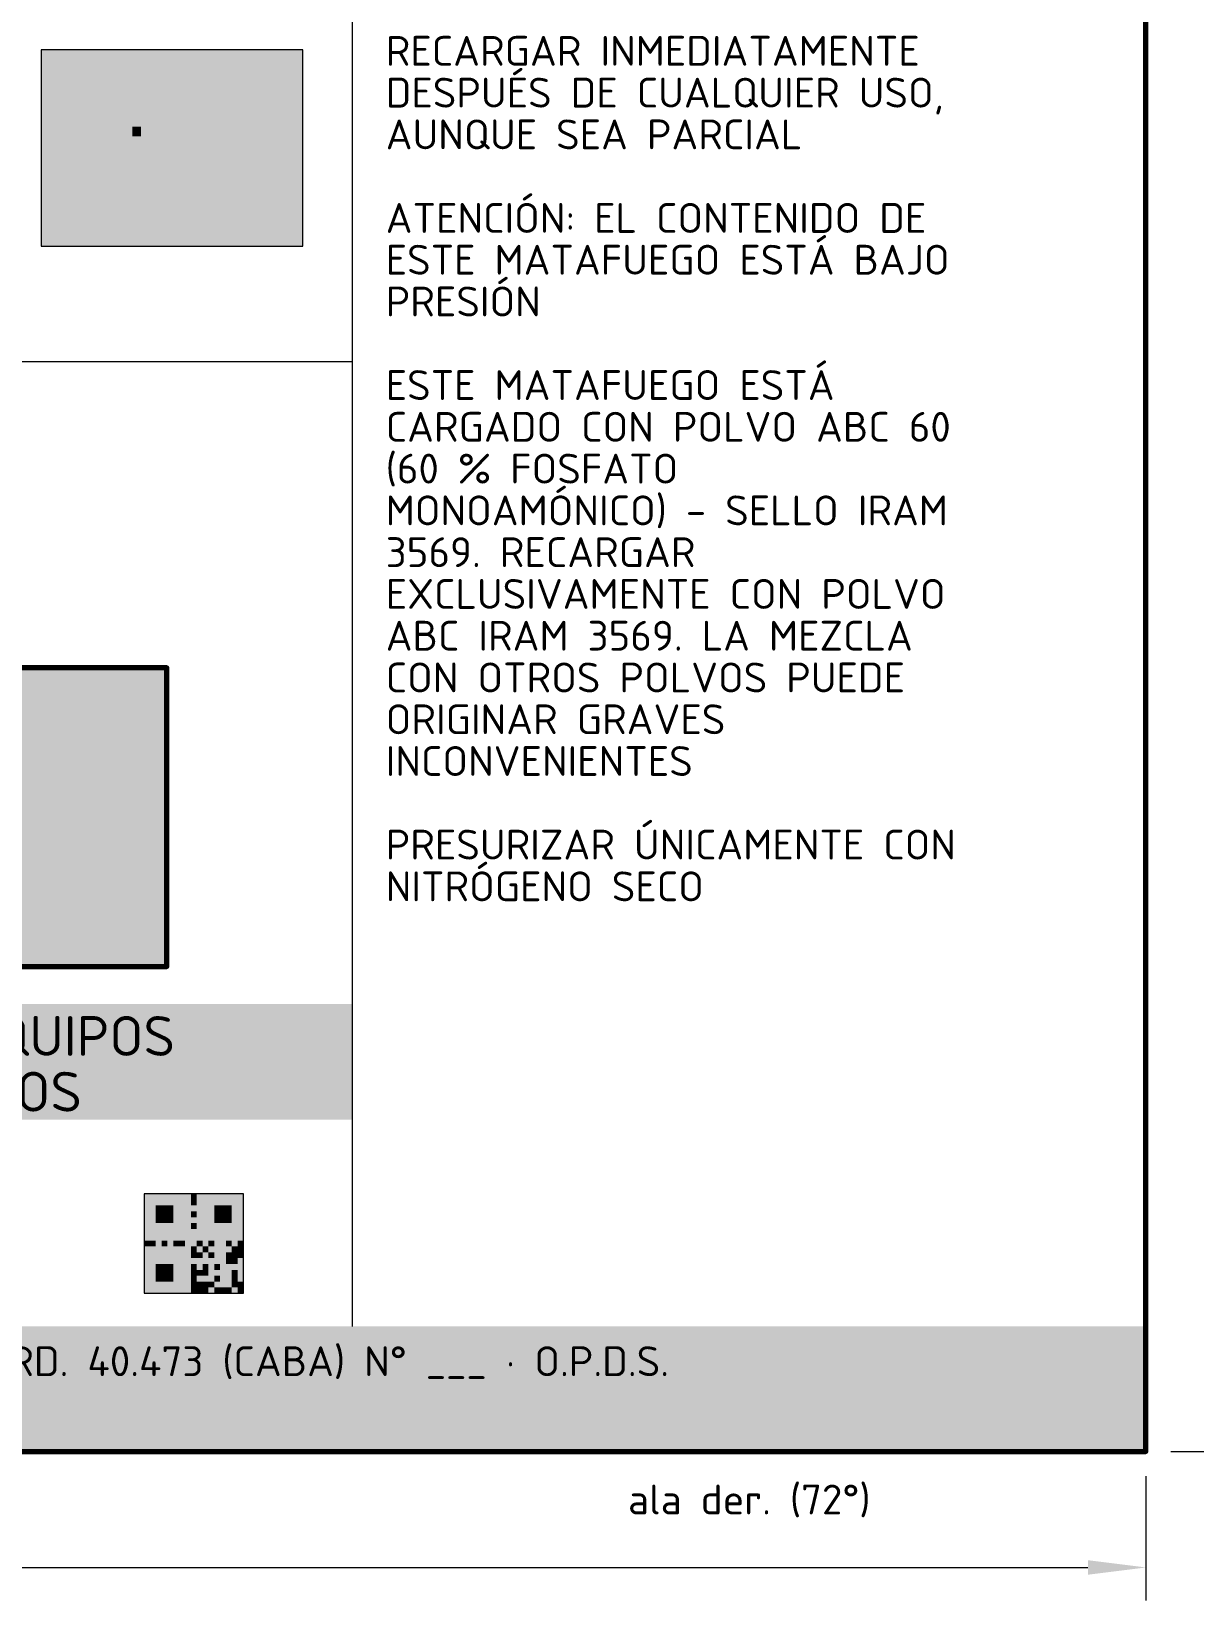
# Model space of a CAD drawing. Header units: millimetres. Extents: x 0 to 2208, y 0 to 420.
# Drawn here: x 1804.5 to 1874.7, y 221.2 to 315.8 of the extents above; entities that cross this region are included whole.
import ezdxf
from ezdxf.enums import TextEntityAlignment as Align

# ---------------------------------------------------------------- set-up
doc = ezdxf.new("R2010")
doc.units = ezdxf.units.MM
for name, color, linetype, lineweight in [('01-VISIBLE', 7, 'CONTINUOUS', 70), ('04-COTA', 3, 'CONTINUOUS', 18), ('08-FINA', 5, 'CONTINUOUS', 18), ('13-GRAFICA', 30, 'CONTINUOUS', 18)]:
    doc.layers.add(name, color=color, linetype=linetype, lineweight=lineweight)
doc.styles.add('ISO3098', font='isocpeur.ttf')
doc.dimstyles.new('FLAMA-IRAM', dxfattribs={"dimtxt": 3.5, "dimasz": 3.5, "dimexe": 2, "dimexo": 1.5, "dimgap": 1, "dimtad": 1, "dimdec": 1, "dimtxsty": 'ISO3098', "dimblk": 'IRAM_FLECHA', "dimblk1": 'IRAM_FLECHA', "dimblk2": 'IRAM_FLECHA', "dimcen": 2.5, "dimclrd": 256, "dimclre": 256, "dimclrt": 256, "dimazin": 3, "dimtfac": 1, "dimtmove": 0, "dimatfit": 3, "dimlwd": 18, "dimlwe": 18})

# ---------------------------------------------------------------- blocks, each defined once
blk = doc.blocks.new('IRAM_FLECHA')
blk.add_solid([(0, 0), (-1, 0.125), (-1, -0.125)])

msp = doc.modelspace()

# ---------------------------------------------------------------- hatches: boundary and pattern name
at = {"layer": '13-GRAFICA', "true_color": 0xffffff}
h = msp.add_hatch(color=7, dxfattribs=at)
h.dxf.hatch_style = 1
h.paths.add_polyline_path([(1820.908, 302.881), (1820.908, 314.728), (1805.112, 314.728), (1805.112, 302.881)])
at = {"layer": '13-GRAFICA', "true_color": 0x191919}
h = msp.add_hatch(color=7, dxfattribs=at)
h.dxf.hatch_style = 1
h.paths.add_polyline_path([(1808.709, 304.095), (1808.71, 304.058), (1808.707, 304.022), (1808.701, 303.987), (1808.692, 303.952), (1808.679, 303.918), (1808.663, 303.885), (1808.644, 303.854), (1808.621, 303.826), (1808.597, 303.799), (1808.569, 303.775), (1808.54, 303.754), (1808.508, 303.736), (1808.475, 303.721), (1808.441, 303.71), (1808.405, 303.702), (1808.369, 303.697), (1808.333, 303.696), (1808.297, 303.698), (1808.261, 303.704), (1808.226, 303.714), (1808.192, 303.727), (1808.16, 303.743), (1808.129, 303.762), (1808.1, 303.784), (1808.074, 303.809), (1808.05, 303.837), (1808.029, 303.866), (1808.011, 303.898), (1807.996, 303.931), (1807.985, 303.965), (1807.186, 306.792), (1806.576, 303.987), (1806.567, 303.952), (1806.554, 303.918), (1806.538, 303.886), (1806.519, 303.855), (1806.496, 303.826), (1806.472, 303.8), (1806.444, 303.776), (1806.415, 303.755), (1806.383, 303.737), (1806.35, 303.722), (1806.316, 303.71), (1806.281, 303.702), (1806.245, 303.697), (1806.208, 303.696), (1806.172, 303.698), (1806.136, 303.704), (1806.101, 303.714), (1806.067, 303.727), (1806.035, 303.743), (1806.004, 303.762), (1805.975, 303.784), (1805.949, 303.809), (1805.925, 303.836), (1805.904, 303.866), (1805.886, 303.897), (1805.871, 303.93), (1805.859, 303.965), (1805.851, 304), (1805.847, 304.036), (1805.845, 304.072), (1805.848, 304.108), (1805.854, 304.144), (1806.704, 308.054), (1806.701, 308.059), (1806.677, 308.103), (1806.659, 308.15), (1806.645, 308.198), (1806.636, 308.247), (1806.631, 308.296), (1806.632, 308.346), (1806.816, 311.488), (1806.822, 311.538), (1806.832, 311.586), (1806.847, 311.634), (1806.866, 311.68), (1806.89, 311.724), (1806.919, 311.765), (1806.951, 311.803), (1806.986, 311.838), (1807.025, 311.869), (1807.067, 311.897), (1807.111, 311.92), (1807.113, 311.92), (1807.078, 311.952), (1807.03, 312.006), (1806.986, 312.064), (1806.949, 312.126), (1806.918, 312.192), (1806.894, 312.26), (1806.876, 312.33), (1806.865, 312.402), (1806.862, 312.475), (1806.865, 312.547), (1806.876, 312.619), (1806.894, 312.689), (1806.918, 312.757), (1806.949, 312.823), (1806.986, 312.885), (1807.03, 312.944), (1807.078, 312.997), (1807.132, 313.046), (1807.19, 313.089), (1807.253, 313.127), (1807.318, 313.158), (1807.386, 313.182), (1807.457, 313.2), (1807.529, 313.21), (1807.601, 313.214), (1807.673, 313.21), (1807.745, 313.2), (1807.816, 313.182), (1807.884, 313.158), (1807.95, 313.127), (1808.012, 313.089), (1808.07, 313.046), (1808.124, 312.997), (1808.172, 312.944), (1808.216, 312.885), (1808.253, 312.823), (1808.284, 312.757), (1808.308, 312.689), (1808.326, 312.619), (1808.337, 312.547), (1808.34, 312.475), (1808.337, 312.402), (1808.326, 312.33), (1808.308, 312.26), (1808.284, 312.192), (1808.253, 312.126), (1808.216, 312.064), (1808.172, 312.006), (1808.124, 311.952), (1808.07, 311.903), (1808.012, 311.86), (1807.95, 311.823), (1807.884, 311.792), (1807.816, 311.767), (1807.745, 311.75), (1807.74, 311.749), (1807.762, 311.715), (1807.785, 311.671), (1807.804, 311.625), (1807.818, 311.577), (1807.827, 311.528), (1807.832, 311.478), (1807.831, 311.428), (1807.79, 310.731), (1808.652, 309.538), (1809.78, 309.7), (1809.807, 309.702), (1809.834, 309.702), (1809.861, 309.699), (1809.888, 309.694), (1809.914, 309.686), (1809.939, 309.675), (1809.963, 309.662), (1809.985, 309.647), (1810.006, 309.63), (1810.025, 309.61), (1810.042, 309.589), (1810.057, 309.566), (1810.07, 309.542), (1810.08, 309.517), (1810.088, 309.491), (1810.093, 309.464), (1810.096, 309.437), (1810.096, 309.41), (1810.093, 309.383), (1810.087, 309.356), (1810.079, 309.33), (1810.069, 309.305), (1810.056, 309.281), (1810.041, 309.259), (1810.023, 309.238), (1810.004, 309.219), (1809.983, 309.202), (1809.96, 309.187), (1809.936, 309.174), (1809.911, 309.164), (1809.885, 309.156), (1809.858, 309.151), (1808.564, 308.966), (1808.537, 308.963), (1808.51, 308.964), (1808.482, 308.966), (1808.456, 308.972), (1808.429, 308.98), (1808.404, 308.991), (1808.38, 309.004), (1808.358, 309.019), (1808.337, 309.037), (1808.317, 309.057), (1808.3, 309.078), (1807.739, 309.856), (1807.646, 308.286), (1807.641, 308.237), (1807.631, 308.188), (1807.616, 308.14), (1807.596, 308.095), (1807.589, 308.082), (1808.696, 304.166), (1808.704, 304.131)])
h = msp.add_hatch(color=7, dxfattribs=at)
h.dxf.hatch_style = 1
h.paths.add_polyline_path([(1812.145, 310.593), (1812.155, 310.593), (1812.166, 310.593), (1812.176, 310.592), (1812.186, 310.589), (1812.196, 310.586), (1812.206, 310.582), (1812.215, 310.576), (1812.223, 310.57), (1812.231, 310.563), (1812.239, 310.556), (1812.245, 310.548), (1812.25, 310.539), (1812.255, 310.529), (1812.259, 310.52), (1812.262, 310.509), (1812.263, 310.499), (1812.264, 310.489), (1812.264, 310.478), (1812.262, 310.468), (1812.26, 310.458), (1812.257, 310.448), (1812.252, 310.438), (1812.247, 310.429), (1812.241, 310.421), (1812.234, 310.413), (1812.227, 310.406), (1812.218, 310.399), (1812.209, 310.394), (1812.2, 310.389), (1812.19, 310.385), (1812.18, 310.382), (1810.815, 310.084), (1810.805, 310.082), (1810.795, 310.081), (1810.784, 310.082), (1810.774, 310.083), (1810.764, 310.085), (1810.754, 310.089), (1810.744, 310.093), (1810.735, 310.098), (1810.727, 310.104), (1810.719, 310.111), (1810.712, 310.119), (1810.705, 310.127), (1810.7, 310.136), (1810.695, 310.145), (1810.691, 310.155), (1810.688, 310.165), (1810.687, 310.176), (1810.686, 310.186), (1810.686, 310.197), (1810.688, 310.207), (1810.69, 310.217), (1810.693, 310.227), (1810.698, 310.237), (1810.703, 310.246), (1810.709, 310.254), (1810.716, 310.262), (1810.723, 310.269), (1810.732, 310.276), (1810.741, 310.281), (1810.75, 310.286), (1810.76, 310.29), (1810.77, 310.292), (1812.135, 310.591)])
at = {"layer": '13-GRAFICA', "true_color": 0xb21820}
h = msp.add_hatch(color=7, dxfattribs=at)
h.dxf.hatch_style = 1
h.paths.add_polyline_path([(1810.153, 306.435), (1810.153, 309.079), (1810.156, 309.129), (1810.167, 309.178), (1810.184, 309.227), (1810.208, 309.273), (1810.238, 309.318), (1810.275, 309.361), (1810.317, 309.401), (1810.365, 309.438), (1810.418, 309.472), (1810.475, 309.501), (1810.536, 309.527), (1810.6, 309.548), (1810.667, 309.565), (1810.736, 309.577), (1810.807, 309.584), (1810.878, 309.587), (1810.949, 309.584), (1811.019, 309.577), (1811.088, 309.565), (1811.155, 309.548), (1811.22, 309.527), (1811.281, 309.501), (1811.338, 309.472), (1811.391, 309.438), (1811.438, 309.401), (1811.481, 309.361), (1811.517, 309.318), (1811.548, 309.273), (1811.572, 309.227), (1811.589, 309.178), (1811.599, 309.129), (1811.603, 309.079), (1811.603, 306.435)])
at = {"layer": '13-GRAFICA', "true_color": 0xcba23e}
h = msp.add_hatch(color=7, dxfattribs=at)
h.dxf.hatch_style = 1
h.paths.add_polyline_path([(1810.622, 309.506), (1810.622, 310.103), (1811.134, 310.103), (1811.134, 309.506)])
at = {"layer": '13-GRAFICA', "true_color": 0x191919}
h = msp.add_hatch(color=7, dxfattribs=at)
h.dxf.hatch_style = 1
h.paths.add_polyline_path([(1811.945, 309.688), (1811.955, 309.683), (1811.964, 309.678), (1811.972, 309.671), (1811.98, 309.663), (1811.987, 309.655), (1811.993, 309.646), (1811.998, 309.637), (1812.002, 309.627), (1812.005, 309.617), (1812.007, 309.606), (1812.008, 309.596), (1812.093, 307.719), (1812.093, 307.709), (1812.092, 307.698), (1812.09, 307.688), (1812.087, 307.678), (1812.083, 307.669), (1812.078, 307.659), (1812.072, 307.651), (1812.066, 307.643), (1812.058, 307.635), (1812.05, 307.629), (1812.041, 307.623), (1812.032, 307.618), (1812.022, 307.614), (1812.012, 307.611), (1812.002, 307.609), (1811.992, 307.608), (1811.981, 307.608), (1811.971, 307.609), (1811.961, 307.611), (1811.951, 307.614), (1811.941, 307.618), (1811.932, 307.623), (1811.923, 307.629), (1811.915, 307.636), (1811.908, 307.643), (1811.901, 307.651), (1811.895, 307.66), (1811.89, 307.669), (1811.886, 307.679), (1811.883, 307.689), (1811.881, 307.699), (1811.88, 307.71), (1811.798, 309.513), (1811.1, 309.746), (1811.09, 309.75), (1811.081, 309.754), (1811.072, 309.76), (1811.064, 309.766), (1811.056, 309.774), (1811.05, 309.782), (1811.044, 309.79), (1811.038, 309.799), (1811.034, 309.809), (1811.031, 309.819), (1811.029, 309.829), (1811.027, 309.839), (1811.027, 309.85), (1811.028, 309.86), (1811.03, 309.871), (1811.033, 309.881), (1811.036, 309.89), (1811.041, 309.9), (1811.047, 309.909), (1811.053, 309.917), (1811.061, 309.924), (1811.068, 309.931), (1811.077, 309.937), (1811.086, 309.942), (1811.096, 309.946), (1811.106, 309.95), (1811.116, 309.952), (1811.126, 309.953), (1811.137, 309.953), (1811.147, 309.953), (1811.157, 309.951), (1811.168, 309.948), (1811.935, 309.692)])
at = {"layer": '13-GRAFICA', "true_color": 0xcdcdd2}
h = msp.add_hatch(color=7, dxfattribs=at)
h.dxf.hatch_style = 1
h.paths.add_polyline_path([(1819.645, 304.302), (1816.17, 303.829), (1812.063, 309.397)])
at = {"layer": '13-GRAFICA', "true_color": 0xe63c14}
h = msp.add_hatch(color=7, dxfattribs=at)
h.dxf.hatch_style = 1
h.paths.add_polyline_path([(1816.873, 303.917), (1816.858, 303.919), (1816.843, 303.923), (1816.829, 303.928), (1816.816, 303.935), (1816.803, 303.943), (1816.791, 303.953), (1816.78, 303.963), (1816.77, 303.975), (1816.761, 303.987), (1816.754, 304.001), (1816.748, 304.015), (1816.35, 305.109), (1816.346, 305.124), (1816.343, 305.139), (1816.341, 305.154), (1816.341, 305.169), (1816.343, 305.184), (1816.346, 305.199), (1816.351, 305.213), (1816.357, 305.227), (1816.854, 306.222), (1816.861, 306.235), (1816.87, 306.247), (1816.879, 306.258), (1816.89, 306.268), (1816.901, 306.277), (1816.914, 306.285), (1816.927, 306.291), (1816.94, 306.297), (1816.954, 306.301), (1816.968, 306.303), (1816.983, 306.305), (1816.998, 306.304), (1817.012, 306.303), (1817.026, 306.3), (1817.04, 306.295), (1817.054, 306.289), (1817.066, 306.282), (1817.078, 306.274), (1817.09, 306.265), (1817.1, 306.254), (1817.109, 306.243), (1817.117, 306.231), (1817.28, 305.95), (1817.589, 307.187), (1817.594, 307.201), (1817.599, 307.214), (1817.606, 307.227), (1817.614, 307.24), (1817.624, 307.251), (1817.634, 307.261), (1817.646, 307.271), (1817.658, 307.279), (1817.671, 307.286), (1817.685, 307.291), (1817.699, 307.296), (1817.713, 307.298), (1817.728, 307.3), (1817.743, 307.3), (1817.757, 307.298), (1817.772, 307.295), (1817.786, 307.291), (1817.799, 307.285), (1817.812, 307.278), (1817.824, 307.269), (1817.836, 307.26), (1817.846, 307.249), (1817.855, 307.238), (1818.274, 306.658), (1818.531, 309.057), (1818.533, 309.072), (1818.537, 309.086), (1818.542, 309.1), (1818.549, 309.114), (1818.557, 309.126), (1818.566, 309.138), (1818.576, 309.149), (1818.587, 309.159), (1818.6, 309.167), (1818.613, 309.175), (1818.626, 309.181), (1818.64, 309.185), (1818.655, 309.189), (1818.67, 309.19), (1818.685, 309.19), (1818.699, 309.189), (1818.714, 309.187), (1818.728, 309.182), (1818.742, 309.177), (1818.755, 309.17), (1818.768, 309.162), (1818.779, 309.152), (1818.79, 309.142), (1818.799, 309.13), (1818.808, 309.118), (1818.815, 309.105), (1818.82, 309.091), (1818.825, 309.077), (1819.286, 307.19), (1819.547, 307.625), (1819.555, 307.638), (1819.564, 307.649), (1819.575, 307.659), (1819.586, 307.669), (1819.598, 307.677), (1819.611, 307.684), (1819.625, 307.689), (1819.639, 307.693), (1819.653, 307.696), (1819.667, 307.698), (1819.682, 307.698), (1819.697, 307.696), (1819.711, 307.693), (1819.725, 307.689), (1819.739, 307.683), (1819.752, 307.677), (1819.764, 307.668), (1819.775, 307.659), (1819.785, 307.649), (1819.795, 307.637), (1819.803, 307.625), (1819.81, 307.612), (1819.815, 307.599), (1819.82, 307.585), (1820.317, 305.594), (1820.32, 305.582), (1820.321, 305.568), (1820.322, 305.555), (1820.321, 305.542), (1820.319, 305.529), (1820.02, 304.036), (1820.017, 304.022), (1820.012, 304.008), (1820.005, 303.995), (1819.998, 303.983), (1819.989, 303.971), (1819.979, 303.96), (1819.968, 303.95), (1819.957, 303.941), (1819.944, 303.934), (1819.931, 303.928), (1819.917, 303.923), (1819.903, 303.919), (1819.888, 303.917), (1819.874, 303.916), (1816.888, 303.916)])
at = {"layer": '13-GRAFICA', "true_color": 0xffbe00}
h = msp.add_hatch(color=7, dxfattribs=at)
h.dxf.hatch_style = 1
h.paths.add_polyline_path([(1817.552, 303.976), (1817.543, 303.978), (1817.535, 303.98), (1817.528, 303.983), (1817.52, 303.987), (1817.513, 303.992), (1817.506, 303.998), (1817.5, 304.004), (1817.495, 304.011), (1817.49, 304.019), (1817.486, 304.027), (1817.483, 304.035), (1817.264, 304.692), (1817.262, 304.7), (1817.26, 304.709), (1817.259, 304.718), (1817.259, 304.727), (1817.26, 304.737), (1817.262, 304.745), (1817.264, 304.754), (1817.268, 304.762), (1817.541, 305.36), (1817.545, 305.367), (1817.55, 305.374), (1817.555, 305.381), (1817.561, 305.387), (1817.567, 305.392), (1817.574, 305.397), (1817.581, 305.401), (1817.589, 305.404), (1817.596, 305.407), (1817.604, 305.408), (1817.612, 305.409), (1817.62, 305.409), (1817.628, 305.408), (1817.636, 305.406), (1817.644, 305.403), (1817.651, 305.4), (1817.658, 305.396), (1817.665, 305.391), (1817.671, 305.385), (1817.676, 305.379), (1817.681, 305.372), (1817.686, 305.365), (1817.776, 305.196), (1817.946, 305.938), (1817.948, 305.947), (1817.951, 305.955), (1817.955, 305.963), (1817.959, 305.97), (1817.965, 305.977), (1817.97, 305.983), (1817.977, 305.989), (1817.983, 305.994), (1817.991, 305.998), (1817.998, 306.001), (1818.006, 306.004), (1818.014, 306.005), (1818.022, 306.006), (1818.03, 306.006), (1818.038, 306.005), (1818.046, 306.003), (1818.054, 306.001), (1818.061, 305.997), (1818.068, 305.993), (1818.075, 305.988), (1818.081, 305.982), (1818.087, 305.976), (1818.092, 305.969), (1818.322, 305.621), (1818.464, 307.061), (1818.465, 307.069), (1818.467, 307.078), (1818.47, 307.086), (1818.473, 307.094), (1818.478, 307.102), (1818.483, 307.109), (1818.488, 307.116), (1818.495, 307.121), (1818.501, 307.127), (1818.508, 307.131), (1818.516, 307.135), (1818.524, 307.137), (1818.532, 307.139), (1818.54, 307.14), (1818.548, 307.141), (1818.556, 307.14), (1818.564, 307.138), (1818.572, 307.136), (1818.58, 307.132), (1818.587, 307.128), (1818.594, 307.123), (1818.6, 307.118), (1818.606, 307.111), (1818.611, 307.104), (1818.616, 307.097), (1818.62, 307.089), (1818.623, 307.081), (1818.625, 307.072), (1818.879, 305.94), (1819.022, 306.201), (1819.027, 306.209), (1819.032, 306.216), (1819.037, 306.222), (1819.044, 306.227), (1819.05, 306.232), (1819.058, 306.236), (1819.065, 306.24), (1819.073, 306.242), (1819.081, 306.244), (1819.089, 306.245), (1819.097, 306.245), (1819.105, 306.244), (1819.113, 306.242), (1819.12, 306.24), (1819.128, 306.236), (1819.135, 306.232), (1819.142, 306.227), (1819.148, 306.222), (1819.153, 306.215), (1819.159, 306.209), (1819.163, 306.201), (1819.167, 306.194), (1819.17, 306.186), (1819.172, 306.177), (1819.446, 304.983), (1819.447, 304.975), (1819.448, 304.967), (1819.448, 304.959), (1819.448, 304.951), (1819.447, 304.944), (1819.283, 304.048), (1819.281, 304.039), (1819.278, 304.031), (1819.274, 304.023), (1819.27, 304.016), (1819.265, 304.009), (1819.26, 304.002), (1819.254, 303.996), (1819.248, 303.991), (1819.241, 303.987), (1819.233, 303.983), (1819.226, 303.98), (1819.218, 303.978), (1819.21, 303.976), (1819.202, 303.976), (1817.56, 303.976)])
at = {"layer": '13-GRAFICA', "true_color": 0x005eaa}
h = msp.add_hatch(color=7, dxfattribs=at)
h.dxf.hatch_style = 1
h.paths.add_polyline_path([(1812.692, 259.448), (1812.692, 277.448), (1794.692, 277.448), (1794.692, 259.448)])
at = {"layer": '13-GRAFICA', "true_color": 0xffffff}
h = msp.add_hatch(color=7, dxfattribs=at)
h.dxf.hatch_style = 1
h.paths.add_polyline_path([(1804.537, 267.103), (1804.51, 267.11), (1804.485, 267.12), (1804.46, 267.132), (1804.437, 267.147), (1804.415, 267.164), (1804.395, 267.183), (1804.377, 267.204), (1804.362, 267.226), (1804.349, 267.25), (1804.338, 267.276), (1803.618, 269.256), (1803.61, 269.282), (1803.604, 269.309), (1803.602, 269.336), (1803.602, 269.363), (1803.605, 269.391), (1803.611, 269.417), (1803.619, 269.444), (1803.63, 269.469), (1804.53, 271.269), (1804.543, 271.292), (1804.558, 271.313), (1804.575, 271.333), (1804.594, 271.352), (1804.615, 271.368), (1804.637, 271.382), (1804.661, 271.394), (1804.685, 271.404), (1804.711, 271.411), (1804.737, 271.416), (1804.763, 271.418), (1804.789, 271.417), (1804.815, 271.414), (1804.841, 271.409), (1804.866, 271.401), (1804.891, 271.39), (1804.914, 271.377), (1804.935, 271.363), (1804.956, 271.346), (1804.974, 271.327), (1804.99, 271.306), (1805.005, 271.284), (1805.301, 270.777), (1805.86, 273.013), (1805.867, 273.039), (1805.878, 273.063), (1805.89, 273.087), (1805.905, 273.109), (1805.922, 273.13), (1805.941, 273.148), (1805.962, 273.165), (1805.984, 273.18), (1806.007, 273.192), (1806.032, 273.203), (1806.058, 273.21), (1806.084, 273.215), (1806.11, 273.218), (1806.137, 273.217), (1806.163, 273.215), (1806.189, 273.209), (1806.215, 273.201), (1806.239, 273.191), (1806.263, 273.178), (1806.285, 273.163), (1806.305, 273.146), (1806.324, 273.127), (1806.34, 273.106), (1807.098, 272.057), (1807.563, 276.397), (1807.567, 276.423), (1807.574, 276.449), (1807.584, 276.475), (1807.595, 276.499), (1807.61, 276.522), (1807.626, 276.543), (1807.645, 276.563), (1807.665, 276.58), (1807.687, 276.596), (1807.71, 276.609), (1807.735, 276.62), (1807.761, 276.628), (1807.787, 276.634), (1807.814, 276.637), (1807.841, 276.638), (1807.867, 276.635), (1807.894, 276.631), (1807.92, 276.623), (1807.945, 276.613), (1807.969, 276.601), (1807.991, 276.586), (1808.012, 276.569), (1808.031, 276.55), (1808.048, 276.529), (1808.063, 276.507), (1808.076, 276.483), (1808.086, 276.458), (1808.094, 276.432), (1808.928, 273.02), (1809.4, 273.807), (1809.415, 273.829), (1809.432, 273.849), (1809.45, 273.868), (1809.471, 273.885), (1809.493, 273.9), (1809.516, 273.912), (1809.541, 273.922), (1809.566, 273.93), (1809.592, 273.935), (1809.618, 273.938), (1809.645, 273.938), (1809.671, 273.935), (1809.697, 273.93), (1809.723, 273.922), (1809.747, 273.912), (1809.771, 273.899), (1809.793, 273.885), (1809.813, 273.868), (1809.832, 273.849), (1809.849, 273.829), (1809.863, 273.807), (1809.876, 273.783), (1809.886, 273.759), (1809.894, 273.733), (1810.794, 270.133), (1810.798, 270.11), (1810.801, 270.086), (1810.802, 270.062), (1810.8, 270.039), (1810.796, 270.015), (1810.256, 267.315), (1810.25, 267.289), (1810.241, 267.264), (1810.23, 267.24), (1810.216, 267.218), (1810.2, 267.196), (1810.182, 267.177), (1810.163, 267.159), (1810.141, 267.143), (1810.119, 267.13), (1810.095, 267.118), (1810.07, 267.109), (1810.044, 267.103), (1810.018, 267.099), (1809.992, 267.098), (1804.592, 267.098), (1804.564, 267.099)])
h = msp.add_hatch(color=7, dxfattribs=at)
h.dxf.hatch_style = 1
h.paths.add_polyline_path([(1810.962, 260.881), (1810.996, 260.872), (1811.029, 260.86), (1811.061, 260.845), (1811.092, 260.827), (1811.12, 260.806), (1811.146, 260.782), (1811.17, 260.756), (1811.191, 260.728), (1811.209, 260.698), (1811.224, 260.666), (1811.236, 260.632), (1811.245, 260.598), (1811.25, 260.563), (1811.252, 260.528), (1811.25, 260.493), (1811.245, 260.458), (1811.236, 260.423), (1811.224, 260.39), (1811.209, 260.358), (1811.191, 260.328), (1811.17, 260.299), (1811.146, 260.273), (1811.12, 260.25), (1811.092, 260.229), (1811.061, 260.21), (1811.029, 260.195), (1810.996, 260.183), (1810.962, 260.175), (1810.927, 260.17), (1810.892, 260.168), (1806.932, 260.168), (1806.896, 260.17), (1806.861, 260.175), (1806.827, 260.183), (1806.794, 260.195), (1806.762, 260.21), (1806.732, 260.229), (1806.703, 260.25), (1806.677, 260.273), (1806.653, 260.299), (1806.632, 260.328), (1806.614, 260.358), (1806.599, 260.39), (1806.587, 260.423), (1806.579, 260.458), (1806.573, 260.493), (1806.572, 260.528), (1806.572, 261.968), (1804.772, 261.968), (1804.772, 265.208), (1805.492, 265.208), (1805.492, 267.008), (1806.032, 267.008), (1806.032, 265.208), (1807.832, 265.208), (1807.832, 267.008), (1808.372, 267.008), (1808.372, 265.208), (1809.092, 265.208), (1809.092, 261.968), (1807.292, 261.968), (1807.292, 260.888), (1810.892, 260.888), (1810.927, 260.886)])
at = {"layer": '13-GRAFICA', "true_color": 0x005eaa}
h = msp.add_hatch(color=7, dxfattribs=at)
h.dxf.hatch_style = 1
h.paths.add_polyline_path([(1823.908, 250.208), (1823.908, 257.168), (1752.092, 257.168), (1752.092, 250.208)])
at = {"layer": '13-GRAFICA', "true_color": 0xffffff}
h = msp.add_hatch(color=7, dxfattribs=at)
h.dxf.hatch_style = 1
h.paths.add_polyline_path([(1817.327, 239.728), (1817.327, 245.728), (1811.327, 245.728), (1811.327, 239.728)])
at = {"layer": '13-GRAFICA', "true_color": 0x191919}
h = msp.add_hatch(color=7, dxfattribs=at)
h.dxf.hatch_style = 1
h.paths.add_polyline_path([(1811.327, 245.728), (1811.68, 245.728), (1811.68, 245.375), (1811.68, 243.61), (1811.68, 243.257), (1811.327, 243.257)])
h = msp.add_hatch(color=7, dxfattribs=at)
h.dxf.hatch_style = 1
h.paths.add_polyline_path([(1813.444, 245.728), (1813.444, 245.375), (1811.68, 245.375), (1811.68, 245.728)])
h = msp.add_hatch(color=7, dxfattribs=at)
h.dxf.hatch_style = 1
h.paths.add_polyline_path([(1813.797, 245.728), (1813.797, 243.257), (1813.444, 243.257), (1813.444, 243.61), (1813.444, 245.375), (1813.444, 245.728)])
h = msp.add_hatch(color=7, dxfattribs=at)
h.dxf.hatch_style = 1
h.paths.add_polyline_path([(1814.503, 245.375), (1814.503, 245.728), (1814.15, 245.728), (1814.15, 245.375)])
h = msp.add_hatch(color=7, dxfattribs=at)
h.dxf.hatch_style = 1
h.paths.add_polyline_path([(1814.503, 245.022), (1814.503, 245.375), (1814.15, 245.375), (1814.15, 245.022)])
h = msp.add_hatch(color=7, dxfattribs=at)
h.dxf.hatch_style = 1
h.paths.add_polyline_path([(1814.856, 245.728), (1815.209, 245.728), (1815.209, 245.375), (1815.209, 243.61), (1815.209, 243.257), (1814.856, 243.257)])
h = msp.add_hatch(color=7, dxfattribs=at)
h.dxf.hatch_style = 1
h.paths.add_polyline_path([(1816.974, 245.728), (1816.974, 245.375), (1815.209, 245.375), (1815.209, 245.728)])
h = msp.add_hatch(color=7, dxfattribs=at)
h.dxf.hatch_style = 1
h.paths.add_polyline_path([(1817.327, 245.728), (1817.327, 243.257), (1816.974, 243.257), (1816.974, 243.61), (1816.974, 245.375), (1816.974, 245.728)])
h = msp.add_hatch(color=7, dxfattribs=at)
h.dxf.hatch_style = 1
h.paths.add_polyline_path([(1813.091, 243.963), (1812.033, 243.963), (1812.033, 245.022), (1813.091, 245.022)])
h = msp.add_hatch(color=7, dxfattribs=at)
h.dxf.hatch_style = 1
h.paths.add_polyline_path([(1814.503, 244.316), (1814.503, 244.669), (1814.15, 244.669), (1814.15, 244.316)])
h = msp.add_hatch(color=7, dxfattribs=at)
h.dxf.hatch_style = 1
h.paths.add_polyline_path([(1816.621, 243.963), (1815.562, 243.963), (1815.562, 245.022), (1816.621, 245.022)])
h = msp.add_hatch(color=7, dxfattribs=at)
h.dxf.hatch_style = 1
h.paths.add_polyline_path([(1811.68, 243.257), (1811.68, 243.61), (1813.444, 243.61), (1813.444, 243.257)])
h = msp.add_hatch(color=7, dxfattribs=at)
h.dxf.hatch_style = 1
h.paths.add_polyline_path([(1814.503, 243.61), (1814.503, 243.963), (1814.15, 243.963), (1814.15, 243.61)])
h = msp.add_hatch(color=7, dxfattribs=at)
h.dxf.hatch_style = 1
h.paths.add_polyline_path([(1815.209, 243.257), (1815.209, 243.61), (1816.974, 243.61), (1816.974, 243.257)])
h = msp.add_hatch(color=7, dxfattribs=at)
h.dxf.hatch_style = 1
h.paths.add_polyline_path([(1811.68, 242.551), (1811.68, 242.904), (1811.327, 242.904), (1811.327, 242.551)])
h = msp.add_hatch(color=7, dxfattribs=at)
h.dxf.hatch_style = 1
h.paths.add_polyline_path([(1812.033, 242.551), (1812.033, 242.904), (1811.68, 242.904), (1811.68, 242.551)])
h = msp.add_hatch(color=7, dxfattribs=at)
h.dxf.hatch_style = 1
h.paths.add_polyline_path([(1812.738, 242.551), (1812.738, 242.904), (1812.386, 242.904), (1812.386, 242.551)])
h = msp.add_hatch(color=7, dxfattribs=at)
h.dxf.hatch_style = 1
h.paths.add_polyline_path([(1813.444, 242.551), (1813.444, 242.904), (1813.091, 242.904), (1813.091, 242.551)])
h = msp.add_hatch(color=7, dxfattribs=at)
h.dxf.hatch_style = 1
h.paths.add_polyline_path([(1813.797, 242.551), (1813.797, 242.904), (1813.444, 242.904), (1813.444, 242.551)])
h = msp.add_hatch(color=7, dxfattribs=at)
h.dxf.hatch_style = 1
h.paths.add_polyline_path([(1814.503, 242.198), (1814.503, 242.551), (1814.15, 242.551), (1814.15, 242.198)])
h = msp.add_hatch(color=7, dxfattribs=at)
h.dxf.hatch_style = 1
h.paths.add_polyline_path([(1814.856, 242.551), (1814.856, 242.904), (1814.503, 242.904), (1814.503, 242.551)])
h = msp.add_hatch(color=7, dxfattribs=at)
h.dxf.hatch_style = 1
h.paths.add_polyline_path([(1815.209, 242.198), (1815.209, 242.551), (1814.856, 242.551), (1814.856, 242.198)])
h = msp.add_hatch(color=7, dxfattribs=at)
h.dxf.hatch_style = 1
h.paths.add_polyline_path([(1815.562, 242.551), (1815.562, 242.904), (1815.209, 242.904), (1815.209, 242.551)])
h = msp.add_hatch(color=7, dxfattribs=at)
h.dxf.hatch_style = 1
h.paths.add_polyline_path([(1816.621, 242.551), (1816.621, 242.904), (1816.268, 242.904), (1816.268, 242.551)])
h = msp.add_hatch(color=7, dxfattribs=at)
h.dxf.hatch_style = 1
h.paths.add_polyline_path([(1816.974, 242.198), (1816.974, 242.551), (1816.621, 242.551), (1816.621, 242.198)])
h = msp.add_hatch(color=7, dxfattribs=at)
h.dxf.hatch_style = 1
h.paths.add_polyline_path([(1817.327, 242.551), (1817.327, 242.904), (1816.974, 242.904), (1816.974, 242.551)])
h = msp.add_hatch(color=7, dxfattribs=at)
h.dxf.hatch_style = 1
h.paths.add_polyline_path([(1817.327, 242.198), (1817.327, 242.551), (1816.974, 242.551), (1816.974, 242.198)])
h = msp.add_hatch(color=7, dxfattribs=at)
h.dxf.hatch_style = 1
h.paths.add_polyline_path([(1811.327, 242.198), (1811.68, 242.198), (1811.68, 241.846), (1811.68, 240.081), (1811.68, 239.728), (1811.327, 239.728)])
h = msp.add_hatch(color=7, dxfattribs=at)
h.dxf.hatch_style = 1
h.paths.add_polyline_path([(1813.444, 242.198), (1813.444, 241.846), (1811.68, 241.846), (1811.68, 242.198)])
h = msp.add_hatch(color=7, dxfattribs=at)
h.dxf.hatch_style = 1
h.paths.add_polyline_path([(1813.091, 240.434), (1812.033, 240.434), (1812.033, 241.493), (1813.091, 241.493)])
h = msp.add_hatch(color=7, dxfattribs=at)
h.dxf.hatch_style = 1
h.paths.add_polyline_path([(1813.797, 242.198), (1813.797, 239.728), (1813.444, 239.728), (1813.444, 240.081), (1813.444, 241.846), (1813.444, 242.198)])
h = msp.add_hatch(color=7, dxfattribs=at)
h.dxf.hatch_style = 1
h.paths.add_polyline_path([(1814.503, 241.846), (1814.503, 242.198), (1814.15, 242.198), (1814.15, 241.846)])
h = msp.add_hatch(color=7, dxfattribs=at)
h.dxf.hatch_style = 1
h.paths.add_polyline_path([(1814.503, 241.14), (1814.503, 241.493), (1814.15, 241.493), (1814.15, 241.14)])
h = msp.add_hatch(color=7, dxfattribs=at)
h.dxf.hatch_style = 1
h.paths.add_polyline_path([(1814.856, 241.846), (1814.856, 242.198), (1814.503, 242.198), (1814.503, 241.846)])
h = msp.add_hatch(color=7, dxfattribs=at)
h.dxf.hatch_style = 1
h.paths.add_polyline_path([(1815.209, 241.14), (1815.209, 241.493), (1814.856, 241.493), (1814.856, 241.14)])
h = msp.add_hatch(color=7, dxfattribs=at)
h.dxf.hatch_style = 1
h.paths.add_polyline_path([(1815.562, 241.846), (1815.562, 242.198), (1815.209, 242.198), (1815.209, 241.846)])
h = msp.add_hatch(color=7, dxfattribs=at)
h.dxf.hatch_style = 1
h.paths.add_polyline_path([(1815.915, 241.14), (1815.915, 241.493), (1815.562, 241.493), (1815.562, 241.14)])
h = msp.add_hatch(color=7, dxfattribs=at)
h.dxf.hatch_style = 1
h.paths.add_polyline_path([(1816.621, 241.846), (1816.621, 242.198), (1816.268, 242.198), (1816.268, 241.846)])
h = msp.add_hatch(color=7, dxfattribs=at)
h.dxf.hatch_style = 1
h.paths.add_polyline_path([(1816.621, 241.493), (1816.621, 241.846), (1816.268, 241.846), (1816.268, 241.493)])
h = msp.add_hatch(color=7, dxfattribs=at)
h.dxf.hatch_style = 1
h.paths.add_polyline_path([(1816.974, 241.846), (1816.974, 242.198), (1816.621, 242.198), (1816.621, 241.846)])
h = msp.add_hatch(color=7, dxfattribs=at)
h.dxf.hatch_style = 1
h.paths.add_polyline_path([(1816.974, 241.493), (1816.974, 241.846), (1816.621, 241.846), (1816.621, 241.493)])
h = msp.add_hatch(color=7, dxfattribs=at)
h.dxf.hatch_style = 1
h.paths.add_polyline_path([(1817.327, 241.846), (1817.327, 242.198), (1816.974, 242.198), (1816.974, 241.846)])
h = msp.add_hatch(color=7, dxfattribs=at)
h.dxf.hatch_style = 1
h.paths.add_polyline_path([(1814.503, 240.787), (1814.503, 241.14), (1814.15, 241.14), (1814.15, 240.787)])
h = msp.add_hatch(color=7, dxfattribs=at)
h.dxf.hatch_style = 1
h.paths.add_polyline_path([(1814.503, 240.434), (1814.503, 240.787), (1814.15, 240.787), (1814.15, 240.434)])
h = msp.add_hatch(color=7, dxfattribs=at)
h.dxf.hatch_style = 1
h.paths.add_polyline_path([(1814.503, 240.081), (1814.503, 240.434), (1814.15, 240.434), (1814.15, 240.081)])
h = msp.add_hatch(color=7, dxfattribs=at)
h.dxf.hatch_style = 1
h.paths.add_polyline_path([(1814.856, 240.787), (1814.856, 241.14), (1814.503, 241.14), (1814.503, 240.787)])
h = msp.add_hatch(color=7, dxfattribs=at)
h.dxf.hatch_style = 1
h.paths.add_polyline_path([(1814.856, 240.081), (1814.856, 240.434), (1814.503, 240.434), (1814.503, 240.081)])
h = msp.add_hatch(color=7, dxfattribs=at)
h.dxf.hatch_style = 1
h.paths.add_polyline_path([(1815.209, 240.787), (1815.209, 241.14), (1814.856, 241.14), (1814.856, 240.787)])
h = msp.add_hatch(color=7, dxfattribs=at)
h.dxf.hatch_style = 1
h.paths.add_polyline_path([(1815.209, 240.081), (1815.209, 240.434), (1814.856, 240.434), (1814.856, 240.081)])
h = msp.add_hatch(color=7, dxfattribs=at)
h.dxf.hatch_style = 1
h.paths.add_polyline_path([(1815.562, 240.081), (1815.562, 240.434), (1815.209, 240.434), (1815.209, 240.081)])
h = msp.add_hatch(color=7, dxfattribs=at)
h.dxf.hatch_style = 1
h.paths.add_polyline_path([(1815.915, 240.434), (1815.915, 240.787), (1815.562, 240.787), (1815.562, 240.434)])
h = msp.add_hatch(color=7, dxfattribs=at)
h.dxf.hatch_style = 1
h.paths.add_polyline_path([(1816.974, 240.787), (1816.974, 241.14), (1816.621, 241.14), (1816.621, 240.787)])
h = msp.add_hatch(color=7, dxfattribs=at)
h.dxf.hatch_style = 1
h.paths.add_polyline_path([(1816.974, 240.434), (1816.974, 240.787), (1816.621, 240.787), (1816.621, 240.434)])
h = msp.add_hatch(color=7, dxfattribs=at)
h.dxf.hatch_style = 1
h.paths.add_polyline_path([(1816.974, 240.081), (1816.974, 240.434), (1816.621, 240.434), (1816.621, 240.081)])
h = msp.add_hatch(color=7, dxfattribs=at)
h.dxf.hatch_style = 1
h.paths.add_polyline_path([(1817.327, 240.081), (1817.327, 240.434), (1816.974, 240.434), (1816.974, 240.081)])
h = msp.add_hatch(color=7, dxfattribs=at)
h.dxf.hatch_style = 1
h.paths.add_polyline_path([(1811.68, 239.728), (1811.68, 240.081), (1813.444, 240.081), (1813.444, 239.728)])
h = msp.add_hatch(color=7, dxfattribs=at)
h.dxf.hatch_style = 1
h.paths.add_polyline_path([(1814.503, 239.728), (1814.503, 240.081), (1814.15, 240.081), (1814.15, 239.728)])
h = msp.add_hatch(color=7, dxfattribs=at)
h.dxf.hatch_style = 1
h.paths.add_polyline_path([(1814.856, 239.728), (1814.856, 240.081), (1814.503, 240.081), (1814.503, 239.728)])
h = msp.add_hatch(color=7, dxfattribs=at)
h.dxf.hatch_style = 1
h.paths.add_polyline_path([(1815.209, 239.728), (1815.209, 240.081), (1814.856, 240.081), (1814.856, 239.728)])
h = msp.add_hatch(color=7, dxfattribs=at)
h.dxf.hatch_style = 1
h.paths.add_polyline_path([(1815.915, 239.728), (1815.915, 240.081), (1815.562, 240.081), (1815.562, 239.728)])
h = msp.add_hatch(color=7, dxfattribs=at)
h.dxf.hatch_style = 1
h.paths.add_polyline_path([(1816.268, 239.728), (1816.268, 240.081), (1815.915, 240.081), (1815.915, 239.728)])
h = msp.add_hatch(color=7, dxfattribs=at)
h.dxf.hatch_style = 1
h.paths.add_polyline_path([(1816.621, 239.728), (1816.621, 240.081), (1816.268, 240.081), (1816.268, 239.728)])
h = msp.add_hatch(color=7, dxfattribs=at)
h.dxf.hatch_style = 1
h.paths.add_polyline_path([(1817.327, 239.728), (1817.327, 240.081), (1816.974, 240.081), (1816.974, 239.728)])
at = {"layer": '13-GRAFICA', "true_color": 0xc81e2d}
h = msp.add_hatch(color=7, dxfattribs=at)
h.dxf.hatch_style = 1
h.paths.add_polyline_path([(1871.786, 230.188), (1871.786, 237.728), (1704.214, 237.728), (1704.214, 230.188)])

# ---------------------------------------------------------------- linework, layer by layer
at = {"layer": '01-VISIBLE'}
for points in [[(1704.214, 230.188), (1871.786, 230.188), (1871.786, 366.812), (1704.214, 366.812)], [(1794.692, 259.448), (1812.692, 259.448), (1812.692, 277.448), (1794.692, 277.448)]]:
    msp.add_lwpolyline(points, close=True, dxfattribs=at)
at = {"layer": '08-FINA'}
for p, q in [((1823.908, 237.728), (1823.908, 366.812)), ((1752.092, 295.928), (1823.908, 295.928))]:
    msp.add_line(p, q, dxfattribs=at)
for points in [[(1820.908, 302.881), (1820.908, 314.728), (1805.112, 314.728), (1805.112, 302.881)], [(1811.327, 239.728), (1817.327, 239.728), (1817.327, 245.728), (1811.327, 245.728)]]:
    msp.add_lwpolyline(points, close=True, dxfattribs=at)

# ---------------------------------------------------------------- texts
at = {"layer": '08-FINA', "style": 'ISO3098'}
msp.add_text('ala der. (72°)', height=1.8, dxfattribs=at).set_placement((1847.847, 228.188), align=Align.TOP_CENTER)
at = {"layer": '13-GRAFICA', "true_color": 0x191919, "style": 'ISO3098'}
for s, p in [('RECARGAR INMEDIATAMENTE', (1825.908, 315.572)), ('DESPUÉS DE CUALQUIER USO,', (1825.908, 313.052)), ('AUNQUE SEA PARCIAL', (1825.908, 310.532)), ('ATENCIÓN: EL CONTENIDO DE', (1825.908, 305.492)), ('ESTE MATAFUEGO ESTÁ BAJO', (1825.908, 302.972)), ('PRESIÓN', (1825.908, 300.452)), ('ESTE MATAFUEGO ESTÁ', (1825.908, 295.412)), ('CARGADO CON POLVO ABC 60', (1825.908, 292.892)), ('(60 % FOSFATO', (1825.908, 290.372)), ('MONOAMÓNICO) - SELLO IRAM', (1825.908, 287.852)), ('3569. RECARGAR', (1825.908, 285.332)), ('EXCLUSIVAMENTE CON POLVO', (1825.908, 282.812)), ('ABC IRAM 3569. LA MEZCLA', (1825.908, 280.292)), ('CON OTROS POLVOS PUEDE', (1825.908, 277.772)), ('ORIGINAR GRAVES', (1825.908, 275.252)), ('INCONVENIENTES', (1825.908, 272.732)), ('PRESURIZAR ÚNICAMENTE CON', (1825.908, 267.692)), ('NITRÓGENO SECO', (1825.908, 265.172))]:
    msp.add_text(s, height=1.8, dxfattribs=at).set_placement(p, align=Align.TOP_LEFT)
at = {"layer": '13-GRAFICA', "true_color": 0xffffff, "style": 'ISO3098'}
for s, height, p in [('APTO PARA FUEGOS EN EQUIPOS', 2.4, (1788, 256.448)), ('ELÉCTRICOS ENERGIZADOS', 2.4, (1788, 253.088)), ('FLAMA S.A. - DOMICILIO · INDUSTRIA ARGENTINA · HABILIT. ORD. 40.473 (CABA) N° ___ · O.P.D.S.', 1.8, (1788, 236.528))]:
    msp.add_text(s, height=height, dxfattribs=at).set_placement(p, align=Align.TOP_CENTER)

# ---------------------------------------------------------------- dimensions: what is measured, and where the dimension line sits
at = {"layer": '04-COTA'}
msp.add_linear_dim(base=(1881.786, 230.188), p1=(1871.786, 230.188), p2=(1871.786, 366.812), angle=90, dimstyle='FLAMA-IRAM', override={"dimlfac": 1}, dxfattribs=at).render()
msp.add_linear_dim(base=(1704.214, 223.188), p1=(1704.214, 230.188), p2=(1871.786, 230.188), dimstyle='FLAMA-IRAM', override={"dimlfac": 1}, dxfattribs=at).render()

doc.saveas('drawing.dxf')
